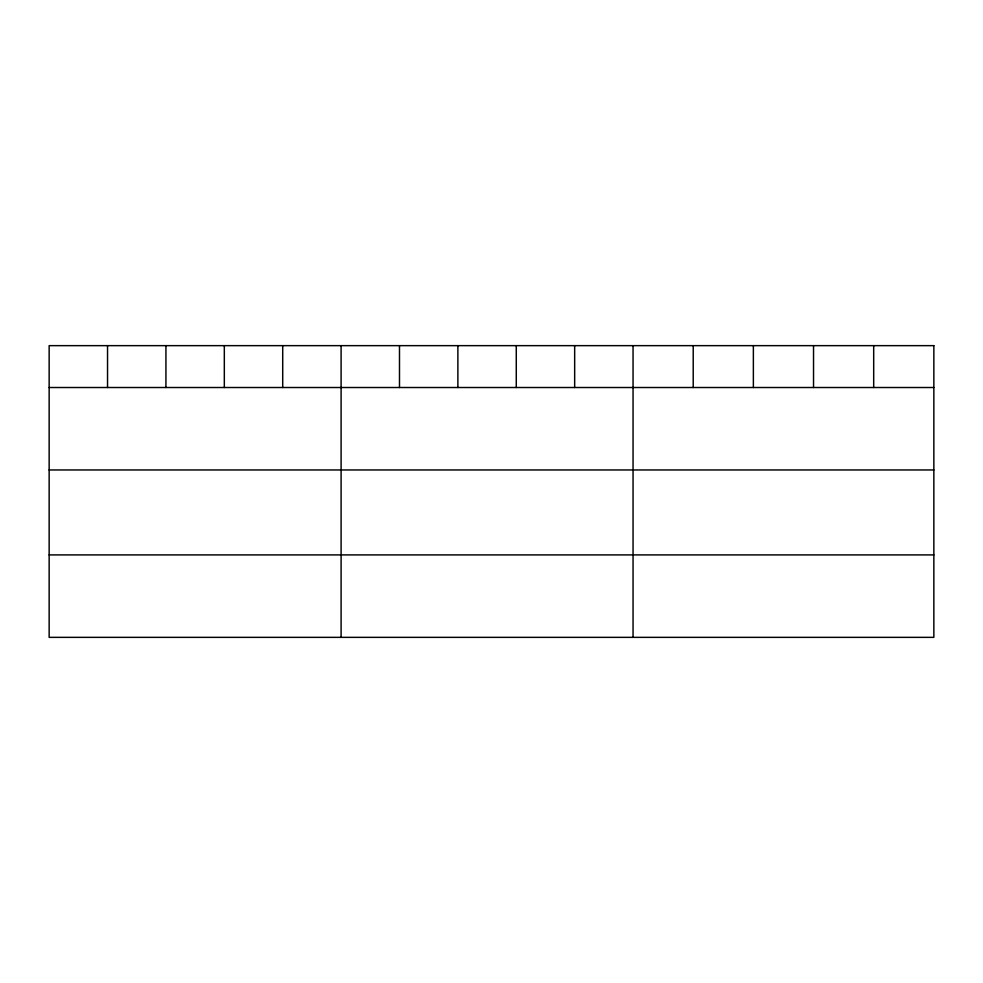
<?xml version="1.0" encoding="UTF-8"?>
<svg xmlns="http://www.w3.org/2000/svg" width="983" height="983" viewBox="0 0 983 983"><rect width="100%" height="100%" fill="white"/><g stroke="black" fill="none" stroke-linecap="round" stroke-linejoin="round"><path stroke-width="1.47" d="M49.15 387.511L933.85 387.511M49.15 469.96L933.85 469.96M49.15 554.904L933.85 554.904M873.69 345.647L873.69 387.511M813.531 345.647L813.531 387.511M753.371 345.647L753.371 387.511M693.212 345.647L693.212 387.511M633.052 345.647L633.052 637.353M574.662 345.647L574.662 387.511M516.272 345.647L516.272 387.511M457.881 345.647L457.881 387.511M399.491 345.647L399.491 387.511M341.101 345.647L341.101 637.353M282.711 345.647L282.711 387.511M224.321 345.647L224.321 387.511M165.93 345.647L165.93 387.511M107.54 345.647L107.54 387.511M933.85 345.647L49.15 345.647L49.15 637.353L933.85 637.353L933.85 345.647"/></g></svg>
